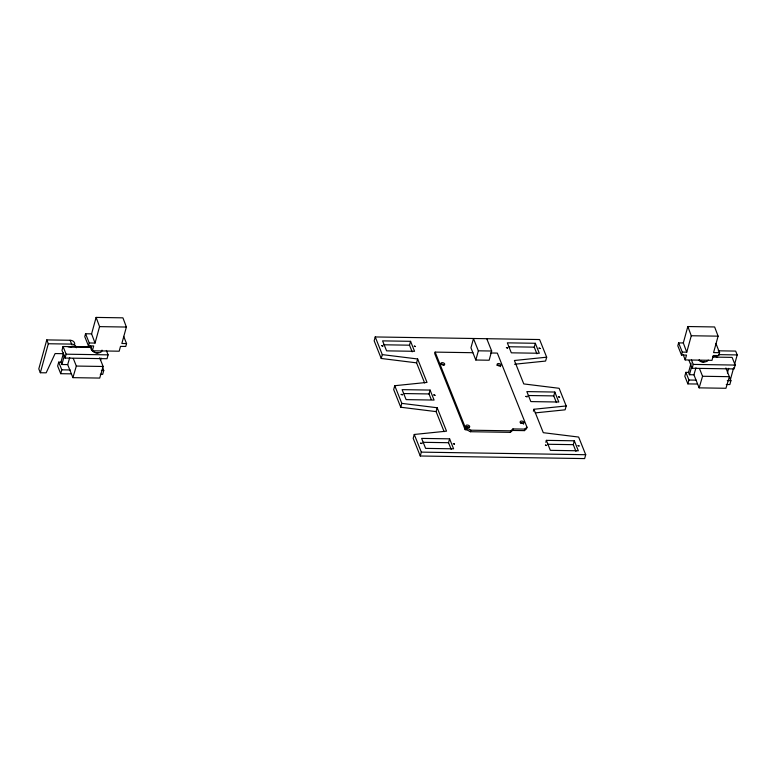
<?xml version="1.0" encoding="UTF-8"?>
<svg xmlns="http://www.w3.org/2000/svg" width="776" height="776" viewBox="0 0 776 776"><rect width="100%" height="100%" fill="white"/><g stroke="black" fill="none" stroke-linecap="round" stroke-linejoin="round"><path stroke-width="1.16" d="M74.748 343.943A6.169 4.588 -21.8 0 0 70.102 340.266L46.783 339.898L38.8 368.901L40.333 372.742L46.162 372.829L55.106 353.555L63.196 353.681M40.333 372.742L48.325 343.739L46.783 339.898M61.11 362.179L58.714 362.149L57.647 366.01L60.722 373.692L71.518 373.857M90.627 346.95L63.05 346.513L61.983 350.383L65.058 358.056L107.03 358.716L108.097 354.855L106.341 350.461M63.525 352.925L60.965 362.208L61.886 364.507L67.677 364.604L72.905 377.65L99.716 378.077L103.14 366.476L99.658 357.775M61.886 364.507L64.447 355.224M60.722 373.692L61.789 369.822L58.714 362.149M65.058 358.056L66.125 354.195L63.05 346.513M85.564 333.758L89.25 342.973L95.041 343.06L91.587 333.855L85.564 333.758L84.768 336.658L88.454 345.873L93.692 345.95L92.363 350.781L119.174 351.208L120.503 346.377L125.761 346.455L126.556 343.555L123.685 336.386M91.587 333.855L96.117 317.413L122.928 317.84L126.381 327.045L121.851 343.487L126.556 343.555M88.454 345.873L89.25 342.973M95.041 343.06L99.571 326.628L96.117 317.413M100.473 360.452L101.113 358.134M102.442 367.194L103.751 370.482L102.694 374.352L100.288 374.313M514.527 364.245L545.606 361.063L546.673 357.193L539.601 339.539L375.225 336.949L374.168 340.819L381.229 358.473L416.576 362.848L424.608 382.927M381.229 358.473L382.296 354.613L375.225 336.949M382.296 354.613L417.643 358.978L427.013 382.403L394.741 385.711L393.684 389.571L400.746 407.235L436.093 411.61L444.124 431.679M412.172 351.838L409.505 345.184L410.572 341.324L382.597 340.877L386.594 350.859L414.568 351.305L410.572 341.324M400.746 407.235L401.813 403.375L394.741 385.711M416.576 362.848L417.643 358.978M472.894 352.711L435.142 352.11L434.725 353.633L465.163 429.7L466.648 429.729L470.392 431.718L510.365 432.348L512.538 430.447L512.965 428.924L524.809 429.109L526.982 427.207L497.319 353.09L490.665 352.983M401.813 403.375L437.16 407.74L446.53 431.165L414.258 434.473L413.191 438.333L420.262 455.997L584.638 458.587L585.705 454.717L578.634 437.053L543.287 432.688L533.917 409.262L566.189 405.955L559.118 388.291L523.771 383.926L514.401 360.5L546.673 357.193M431.243 399.495L429.021 393.946L430.088 390.076L402.113 389.639L406.11 399.621L434.085 400.067L430.088 390.076M420.262 455.997L421.329 452.127L414.258 434.473M436.093 411.61L437.16 407.74M451.205 449.362L448.538 442.708L449.605 438.838L421.63 438.401L425.617 448.382L453.601 448.819L449.605 438.838M475.824 360.025L478.355 350.81L473.476 338.627L470.945 347.832L475.824 360.025L489.142 360.229L491.683 351.024L486.804 338.831M465.163 429.7L465.581 428.177L435.142 352.11M466.648 429.729L467.065 428.207L470.809 430.195L510.783 430.825L512.965 428.924M470.392 431.718L470.809 430.195M510.365 432.348L510.783 430.825M536.905 353.808L534.247 347.153L535.314 343.283L507.329 342.846L511.326 352.828L539.301 353.264L535.314 343.283M512.538 430.447L524.382 430.631L524.809 429.109M526.982 427.207L526.564 428.73L524.382 430.631M533.384 411.193L533.917 409.262M556.421 402.569L553.763 395.905L554.821 392.045L526.846 391.599L530.842 401.59L558.817 402.026L554.821 392.045M545.829 442.301L546.362 440.361L574.337 440.807L578.333 450.788L550.359 450.342L546.362 440.361M566.189 405.955L565.122 409.825L535.236 412.89M575.938 451.322L573.28 444.667L574.337 440.807M678.602 342.895L682.288 352.11L686.76 352.178L683.307 342.963L678.602 342.895L677.797 345.795L681.493 355.01L686.508 355.088L685.179 359.918L711.99 360.336L713.319 355.505L718.789 355.592L719.595 352.692L715.908 343.477M683.307 342.963L687.827 326.531L714.638 326.958L718.101 336.163L713.571 352.595L719.595 352.692M681.493 355.01L682.288 352.11M686.76 352.178L691.28 335.746L687.827 326.531M688.273 372.383L685.868 372.344L684.81 376.214L687.875 383.887L697.469 384.042M691.077 363.149L688.525 372.431L689.447 374.73L693.909 374.798L699.137 387.855L725.948 388.281L729.382 376.68L702.561 376.263L699.515 368.649M689.447 374.73L691.678 366.611M687.875 383.887L688.942 380.027L685.868 372.344M712.921 357.086L732.107 357.387L735.182 365.069L734.115 368.93L692.153 368.27L693.22 364.41L691.455 360.015M727.384 373.004L728.664 368.358M730.168 380.453L733.689 367.688M734.329 365.37L737.2 354.933L735.667 351.091L718.178 350.81M725.899 367.979L730.914 380.686L729.847 384.547L726.249 384.489M67.677 364.604L69.733 357.639M72.905 377.65L76.329 366.059L73.283 358.444M693.909 374.798L695.965 367.843M699.137 387.855L702.561 376.263M691.28 335.746L718.101 336.163M99.571 326.628L126.381 327.045M383.858 344.786L409.505 345.184M508.6 346.746L534.247 347.153M48.325 343.739L71.644 344.108A6.169 4.588 -21.8 0 1 76.281 347.774M478.355 350.81L491.683 351.024M718.547 354.632L737.2 354.933M68.094 346.853L91.413 347.221M66.125 354.195L108.097 354.855M693.22 364.41L735.182 365.069M76.329 366.059L103.14 366.476M61.789 369.822L70.179 369.958M101.355 370.443L103.751 370.482M688.942 380.027L696.14 380.133M727.316 380.628L730.914 380.686M403.375 393.539L429.021 393.946M528.116 395.508L553.763 395.905M465.581 428.177L467.065 428.207M422.891 442.301L448.538 442.708M547.633 444.27L573.28 444.667M421.329 452.127L585.705 454.717M689.078 360.597L692.153 368.27M70.102 340.266L71.644 344.108M683.258 354.797L685.179 359.918M90.443 345.669L92.363 350.781M712.581 356.456A5.684 4.219 -21.8 0 1 717.567 357.464M708.245 360.074A5.684 3.317 15.4 0 1 699.098 360.248M704.657 361.412A2.842 1.659 15.4 0 1 701.407 361.858A2.842 1.659 15.4 0 1 699.322 359.657M70.102 346.853A5.684 4.219 -21.8 0 1 76.494 347.376M70.403 347.318A2.842 2.105 -21.8 0 1 71.799 346.872M102.015 350.131A5.684 3.317 15.4 0 1 96.02 352.624A5.684 3.317 15.4 0 1 91.054 347.648M98.387 352.653A2.842 1.659 15.4 0 1 95.487 352.77A2.842 1.659 15.4 0 1 93.411 351.014M496.96 365.38A1.979 1.154 15.4 0 1 499.133 365.224A1.979 1.154 15.4 0 1 500.559 366.621M520.298 422.726A1.979 1.154 15.4 0 1 522.403 422.852A1.979 1.154 15.4 0 1 523.587 424.152M441.01 364.303A1.979 1.154 15.4 0 1 444.037 365.098M465.988 426.722A1.979 1.154 15.4 0 1 469.208 427.828M381.676 345.63L382.84 346.038L381.676 345.63M401.192 394.392L402.356 394.79L401.192 394.392M414.316 346.144L415.48 346.552L414.316 346.144M420.708 443.154L421.872 443.552L420.708 443.154M433.832 394.906L434.996 395.304L433.832 394.906M453.349 443.668L454.513 444.066L453.349 443.668M506.418 347.6L507.582 347.997L506.418 347.6M525.934 396.361L527.098 396.759L525.934 396.361M539.058 348.114L540.222 348.511L539.058 348.114M545.45 445.114L546.614 445.521L545.45 445.114M558.575 396.875L559.738 397.273L558.633 396.788M578.091 445.628L579.255 446.035L578.149 445.55M497.678 365.341A1.979 1.154 15.4 0 0 500.908 365.389A1.979 1.154 15.4 0 0 498.551 363.517A1.979 1.154 15.4 0 0 497.678 365.341M520.706 422.871A1.979 1.154 15.4 0 0 523.936 422.92A1.979 1.154 15.4 0 0 521.579 421.058A1.979 1.154 15.4 0 0 520.706 422.871M466.395 426.868A1.979 1.154 15.4 0 0 469.625 426.916A1.979 1.154 15.4 0 0 467.278 425.044A1.979 1.154 15.4 0 0 466.395 426.868M441.418 364.448A1.979 1.154 15.4 0 0 444.648 364.507A1.979 1.154 15.4 0 0 442.291 362.635A1.979 1.154 15.4 0 0 441.418 364.448"/></g></svg>
